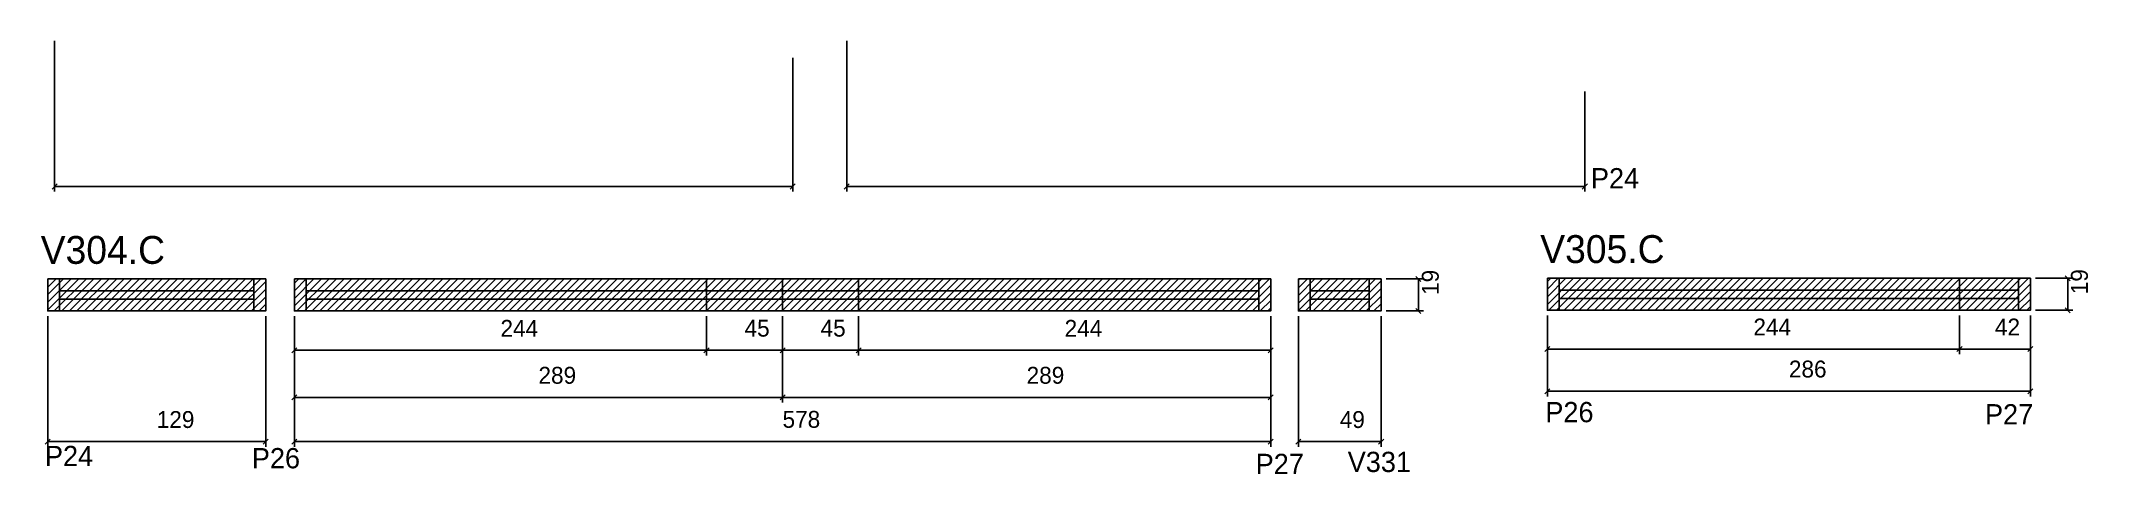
# Model space of a CAD drawing. Header units: metres. Extents: x 3413 to 4625, y 1196 to 1452.
import ezdxf

# ---------------------------------------------------------------- set-up
doc = ezdxf.new("R2010")
doc.units = ezdxf.units.M
for name, color, linetype in [('5', 7, 'Continuous'), ('COTA', 7, 'Continuous'), ('NOMENCLATURA', 7, 'Continuous'), ('Painéis', 7, 'Continuous'), ('REAPROVEITAMENTO', 7, 'Continuous'), ('SARR_2.2x7', 7, 'Continuous')]:
    doc.layers.add(name, color=color, linetype=linetype)

msp = doc.modelspace()

# ---------------------------------------------------------------- hatches: boundary and pattern name
at = {"layer": 'REAPROVEITAMENTO'}
h = msp.add_hatch(dxfattribs=at)
h.set_pattern_fill('ANSI31')
h.paths.add_polyline_path([(3546, 1292.5), (3546, 1311.5), (3417, 1311.5), (3417, 1292.5), (3546, 1292.5)])
h = msp.add_hatch(dxfattribs=at)
h.set_pattern_fill('ANSI31')
h.paths.add_polyline_path([(4141, 1292.5), (4141, 1311.5), (3563, 1311.5), (3563, 1292.5), (4141, 1292.5)])
h = msp.add_hatch(dxfattribs=at)
h.set_pattern_fill('ANSI31')
h.paths.add_polyline_path([(4206.4, 1292.5), (4206.4, 1311.5), (4157.4, 1311.5), (4157.4, 1292.5), (4206.4, 1292.5)])
h = msp.add_hatch(dxfattribs=at)
h.set_pattern_fill('ANSI31')
h.paths.add_polyline_path([(4590.8, 1292.9), (4590.8, 1311.9), (4304.8, 1311.9), (4304.8, 1292.9), (4590.8, 1292.9)])

# ---------------------------------------------------------------- linework, layer by layer
at = {"color": 4, "lineweight": 25}
for p, q in [((3563, 1289.5), (3563, 1238.3)), ((3852, 1289.5), (3852, 1238.3)), ((3852, 1289.5), (3852, 1238.3)), ((4141, 1289.5), (4141, 1238.3)), ((3563, 1241.3), (3852, 1241.3)), ((3852, 1241.3), (4141, 1241.3))]:
    msp.add_line(p, q, dxfattribs=at)
at = {"color": 0, "lineweight": 25}
for p, q in [((3564.5, 1242.8), (3561.5, 1239.8)), ((3850.5, 1239.8), (3853.5, 1242.8)), ((3853.5, 1242.8), (3850.5, 1239.8)), ((4139.5, 1239.8), (4142.5, 1242.8))]:
    msp.add_line(p, q, dxfattribs=at)
at = {"layer": 'COTA', "color": 4, "lineweight": 25}
for p, q in [((3421, 1452.4), (3421, 1363.2)), ((3858, 1442.4), (3858, 1363.2)), ((3890, 1452.4), (3890, 1363.2)), ((4327, 1422.4), (4327, 1363.2)), ((3421, 1366.2), (3858, 1366.2)), ((3890, 1366.2), (4327, 1366.2)), ((4209.4, 1311.5), (4231.5, 1311.5)), ((4228.5, 1292.5), (4228.5, 1311.5)), ((4593.8, 1311.9), (4615.9, 1311.9)), ((4612.9, 1292.9), (4612.9, 1311.9)), ((3417, 1289.5), (3417, 1212.1)), ((3546, 1289.5), (3546, 1212.1)), ((3563, 1289.5), (3563, 1212.1)), ((3563, 1289.5), (3563, 1266.2)), ((3807, 1289.5), (3807, 1266.2)), ((3807, 1289.5), (3807, 1266.2)), ((3852, 1289.5), (3852, 1266.2)), ((3852, 1289.5), (3852, 1266.2)), ((3897, 1289.5), (3897, 1266.2)), ((3897, 1289.5), (3897, 1266.2)), ((4141, 1289.5), (4141, 1212.1)), ((4141, 1289.5), (4141, 1266.2)), ((4157.4, 1289.5), (4157.4, 1212.1)), ((4206.4, 1289.5), (4206.4, 1212.1)), ((4209.4, 1292.5), (4231.5, 1292.5)), ((4304.8, 1289.9), (4304.8, 1241.9)), ((4590.8, 1289.9), (4590.8, 1241.9)), ((4593.8, 1292.9), (4615.9, 1292.9)), ((3563, 1269.2), (3807, 1269.2)), ((3807, 1269.2), (3852, 1269.2)), ((3852, 1269.2), (3897, 1269.2)), ((3897, 1269.2), (4141, 1269.2)), ((4304.8, 1244.9), (4590.8, 1244.9)), ((3417, 1215.1), (3546, 1215.1)), ((3563, 1215.1), (4141, 1215.1)), ((4157.4, 1215.1), (4206.4, 1215.1))]:
    msp.add_line(p, q, dxfattribs=at)
at = {"layer": 'COTA', "color": 0, "lineweight": 25}
for p, q in [((3422.5, 1367.7), (3419.5, 1364.7)), ((3856.5, 1364.7), (3859.5, 1367.7)), ((3891.5, 1367.7), (3888.5, 1364.7)), ((4325.5, 1364.7), (4328.5, 1367.7)), ((4230, 1310), (4227, 1313)), ((4614.4, 1310.4), (4611.4, 1313.4)), ((4227, 1294), (4230, 1291)), ((4611.4, 1294.4), (4614.4, 1291.4)), ((3564.5, 1270.7), (3561.5, 1267.7)), ((3805.5, 1267.7), (3808.5, 1270.7)), ((3808.5, 1270.7), (3805.5, 1267.7)), ((3850.5, 1267.7), (3853.5, 1270.7)), ((3853.5, 1270.7), (3850.5, 1267.7)), ((3898.5, 1270.7), (3895.5, 1267.7)), ((3895.5, 1267.7), (3898.5, 1270.7)), ((4139.5, 1267.7), (4142.5, 1270.7)), ((4306.3, 1246.4), (4303.3, 1243.4)), ((4589.3, 1243.4), (4592.3, 1246.4)), ((3418.5, 1216.6), (3415.5, 1213.6)), ((3544.5, 1213.6), (3547.5, 1216.6)), ((3564.5, 1216.6), (3561.5, 1213.6)), ((4139.5, 1213.6), (4142.5, 1216.6)), ((4158.9, 1216.6), (4155.9, 1213.6)), ((4204.9, 1213.6), (4207.9, 1216.6))]:
    msp.add_line(p, q, dxfattribs=at)
at = {"layer": 'Painéis', "color": 200, "lineweight": 25}
for p, q in [((3807, 1311.5), (3807, 1292.5)), ((3852, 1311.5), (3852, 1292.5)), ((3897, 1311.5), (3897, 1292.5)), ((4548.8, 1292.9), (4548.8, 1311.9))]:
    msp.add_line(p, q, dxfattribs=at)
at = {"layer": 'Painéis', "color": 4, "lineweight": 25}
for p, q in [((4304.8, 1289.9), (4304.8, 1266.9)), ((4548.8, 1289.9), (4548.8, 1266.9)), ((4548.8, 1289.9), (4548.8, 1266.9)), ((4590.8, 1289.9), (4590.8, 1266.9)), ((4304.8, 1269.9), (4548.8, 1269.9)), ((4548.8, 1269.9), (4590.8, 1269.9))]:
    msp.add_line(p, q, dxfattribs=at)
at = {"layer": 'Painéis', "color": 0, "lineweight": 25}
for p, q in [((4306.3, 1271.4), (4303.3, 1268.4)), ((4547.3, 1268.4), (4550.3, 1271.4)), ((4550.3, 1271.4), (4547.3, 1268.4)), ((4589.3, 1268.4), (4592.3, 1271.4))]:
    msp.add_line(p, q, dxfattribs=at)
at = {"layer": 'Painéis', "color": 200, "lineweight": 25}
for points in [[(3417, 1311.5), (3417, 1292.5), (3546, 1292.5), (3546, 1311.5), (3417, 1311.5)], [(3563, 1311.5), (3563, 1292.5), (4141, 1292.5), (4141, 1311.5), (3563, 1311.5)], [(4157.4, 1311.5), (4157.4, 1292.5), (4206.4, 1292.5), (4206.4, 1311.5), (4157.4, 1311.5)], [(4304.8, 1311.9), (4304.8, 1292.9), (4590.8, 1292.9), (4590.8, 1311.9), (4304.8, 1311.9)]]:
    msp.add_lwpolyline(points, dxfattribs=at)
at = {"layer": 'SARR_2.2x7', "color": 40, "lineweight": 25}
for p, q in [((3424, 1311.5), (3424, 1292.5)), ((3539, 1311.5), (3539, 1292.5)), ((3570, 1311.5), (3570, 1292.5)), ((4134, 1311.5), (4134, 1292.5)), ((4164.4, 1311.5), (4164.4, 1292.5)), ((4199.4, 1311.5), (4199.4, 1292.5)), ((4311.8, 1311.9), (4311.8, 1292.9)), ((4583.8, 1311.9), (4583.8, 1292.9)), ((3539, 1304.5), (3424, 1304.5)), ((3424, 1299.5), (3539, 1299.5)), ((3852, 1304.5), (3570, 1304.5)), ((3852, 1299.5), (3570, 1299.5)), ((4134, 1304.5), (3852, 1304.5)), ((4134, 1299.5), (3852, 1299.5)), ((4199.4, 1304.5), (4164.4, 1304.5)), ((4164.4, 1299.5), (4199.4, 1299.5)), ((4583.8, 1304.9), (4311.8, 1304.9)), ((4311.8, 1299.9), (4583.8, 1299.9))]:
    msp.add_line(p, q, dxfattribs=at)

# ---------------------------------------------------------------- texts
at = {"color": 240, "lineweight": 25}
for p in [(3707.5, 1249.4), (3996.5, 1249.4)]:
    msp.add_text('289', height=10, dxfattribs=at).set_placement(p)
at = {"layer": '5', "color": 5, "lineweight": 25}
for s, p in [('P24', (4330.6, 1365.1)), ('P26', (4303.6, 1226.6)), ('P27', (4563.9, 1225.3)), ('P24', (3415.3, 1200.6)), ('P26', (3537.8, 1199.3)), ('P27', (4132.1, 1195.9)), ('V331', (4186.6, 1197.1))]:
    msp.add_text(s, height=12, rotation=360, dxfattribs=at).set_placement(p)
at = {"layer": 'COTA', "color": 240, "lineweight": 25}
for p in [(4240.5, 1302), (4624.8, 1302.4)]:
    msp.add_text('19', height=10, rotation=90, dxfattribs=at).set_placement(p)
for s, p in [('244', (3685, 1277.2)), ('45', (3829.5, 1277.3)), ('45', (3874.5, 1277.3)), ('244', (4019, 1277.2)), ('286', (4447.8, 1253.1)), ('129', (3481.5, 1223.2)), ('578', (3852, 1223.3)), ('49', (4181.9, 1223.2))]:
    msp.add_text(s, height=10, dxfattribs=at).set_placement(p)
at = {"layer": 'NOMENCLATURA', "color": 7, "lineweight": 25}
for s, p in [('V304.C', (3412.8, 1320.4)), ('V305.C', (4300.6, 1320.9))]:
    msp.add_text(s, height=16.5, dxfattribs=at).set_placement(p)
at = {"layer": 'Painéis', "color": 240, "lineweight": 25}
for s, p in [('244', (4426.8, 1278)), ('42', (4569.8, 1278))]:
    msp.add_text(s, height=10, dxfattribs=at).set_placement(p)

doc.saveas('drawing.dxf')
